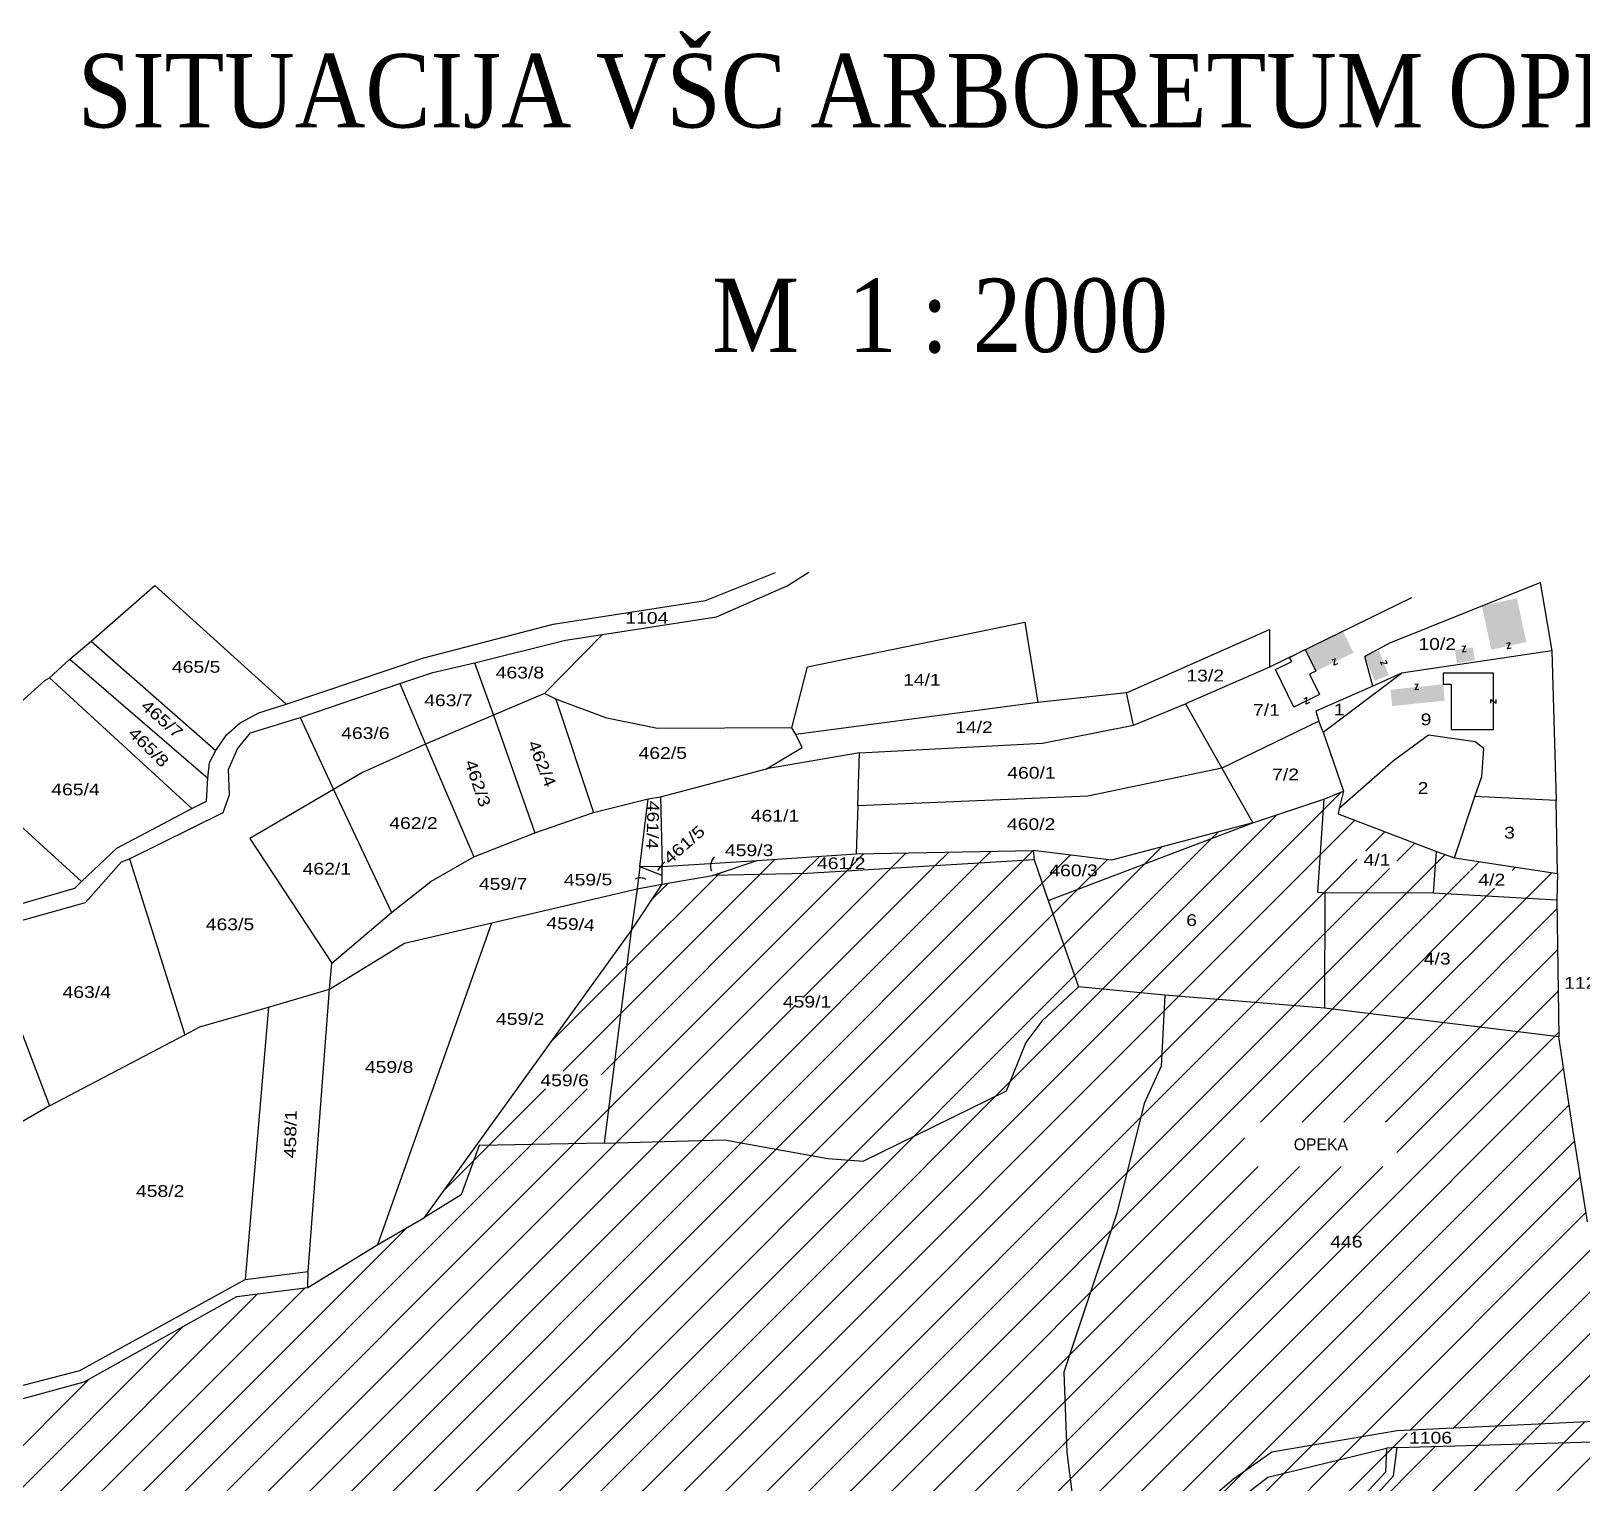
# Model space of a CAD drawing. Extents: x 5587940 to 5589766, y 5131257 to 5132452.
# Drawn here: x 5588555.4 to 5588977.4, y 5132057.5 to 5132452.4 of the extents above; entities that cross this region are included whole.
import ezdxf
from ezdxf.enums import TextEntityAlignment as Align

# ---------------------------------------------------------------- set-up
doc = ezdxf.new("R2010")
doc.units = 0
doc.header["$MEASUREMENT"] = 0
for name, color, linetype in [('2', 7, 'CONTINUOUS'), ('3', 7, 'CONTINUOUS'), ('5', 7, 'CONTINUOUS'), ('6', 7, 'CONTINUOUS'), ('8', 7, 'CONTINUOUS'), ('9', 7, 'CONTINUOUS'), ('LEGENDA', 7, 'CONTINUOUS'), ('SRAFURA', 4, 'CONTINUOUS')]:
    doc.layers.add(name, color=color, linetype=linetype)
doc.styles.get("Standard").update_dxf_attribs({"font": 'GARA.TTF', "height": 32})
doc.styles.add('TXT', font='TXT', dxfattribs={"height": 0.2})

# ---------------------------------------------------------------- blocks, each defined once
blk = doc.blocks.new('Z')
at = {"layer": '8', "color": 113, "linetype": 'CONTINUOUS'}
blk.add_lwpolyline([(-0.5, 0.75), (0.5, 0.749), (-0.5, -0.749), (0.5, -0.75)], dxfattribs=at)

msp = doc.modelspace()

# ---------------------------------------------------------------- hatches: boundary and pattern name
at = {"layer": 'SRAFURA', "linetype": 'CONTINUOUS'}
h = msp.add_hatch(dxfattribs=at)
h.set_pattern_fill('ANSI31', color=256, scale=64, style=0)
h.paths.add_polyline_path([(5588887.89, 5132237.02), (5588849.47, 5132226.85), (5588828.15, 5132229.53), (5588828.35, 5132226.93), (5588832.19, 5132215.88)])
h.paths.add_polyline_path([(5588829.44, 5132221.75), (5588848.76, 5132221.75), (5588848.76, 5132226.55), (5588829.44, 5132226.55)], flags=25)
h = msp.add_hatch(dxfattribs=at)
h.set_pattern_fill('ANSI31', color=256, scale=64, style=0)
h.paths.add_polyline_path([(5588779.92, 5132228.64), (5588753.02, 5132226.78), (5588740.83, 5132222.71), (5588766.67, 5132223.25), (5588828.35, 5132226.93), (5588828.15, 5132229.53)])
h.paths.add_polyline_path([(5588766.55, 5132223.7), (5588785.22, 5132223.7), (5588785.22, 5132228.5), (5588766.55, 5132228.5)], flags=24)

# ---------------------------------------------------------------- linework, layer by layer
at = {"layer": '2', "color": 7, "linetype": 'CONTINUOUS'}
for p, q in [((5588571.78, 5132286.46), (5588589.11, 5132301.63)), ((5588624.84, 5132269.28), (5588589.11, 5132301.63)), ((5588738.94, 5132297.51), (5588757.96, 5132305.14)), ((5588741.91, 5132293.06), (5588761.19, 5132301.47)), ((5588761.19, 5132301.47), (5588767.05, 5132305.2)), ((5588925.46, 5132286.09), (5588966.03, 5132302.46)), ((5588966.03, 5132302.46), (5588969.21, 5132283.83)), ((5588697.51, 5132291.12), (5588738.94, 5132297.51)), ((5588931.07, 5132298.24), (5588892.43, 5132279.41)), ((5588710.96, 5132288.29), (5588741.91, 5132293.06)), ((5588662.34, 5132281.92), (5588697.51, 5132291.12)), ((5588766.68, 5132279.47), (5588825.85, 5132291.67)), ((5588825.85, 5132291.67), (5588829.38, 5132269.74)), ((5588853.48, 5132272.44), (5588892.46, 5132289.64)), ((5588892.46, 5132289.64), (5588892.43, 5132279.41)), ((5588566, 5132281.56), (5588571.78, 5132286.46)), ((5588571.78, 5132286.46), (5588605.75, 5132256.74)), ((5588676.11, 5132280.58), (5588700.82, 5132286.77)), ((5588710.96, 5132288.29), (5588695.16, 5132272.26)), ((5588700.82, 5132286.77), (5588710.96, 5132288.29)), ((5588925.46, 5132286.09), (5588918.37, 5132282.32)), ((5588560.49, 5132276.52), (5588566, 5132281.56)), ((5588566, 5132281.56), (5588603.54, 5132249.15)), ((5588624.84, 5132269.28), (5588662.34, 5132281.92)), ((5588664.8, 5132277.89), (5588676.11, 5132280.58)), ((5588676.11, 5132280.58), (5588681.25, 5132266.37)), ((5588920.52, 5132274.24), (5588918.37, 5132282.32)), ((5588969.21, 5132283.83), (5588928.35, 5132277.79)), ((5588969.21, 5132283.83), (5588970.39, 5132243.11)), ((5588559.17, 5132275.76), (5588560.49, 5132276.52)), ((5588560.49, 5132276.52), (5588599.22, 5132240.91)), ((5588655.77, 5132274.93), (5588664.8, 5132277.89)), ((5588762.46, 5132262.84), (5588766.68, 5132279.47)), ((5588892.43, 5132279.41), (5588869.56, 5132269.39)), ((5588907.05, 5132261.71), (5588928.35, 5132277.79)), ((5588928.35, 5132277.79), (5588920.52, 5132274.24)), ((5588533.96, 5132253.15), (5588559.17, 5132275.76)), ((5588628.67, 5132265.69), (5588655.77, 5132274.93)), ((5588655.77, 5132274.93), (5588662.78, 5132258.41)), ((5588695.16, 5132272.26), (5588681.25, 5132266.37)), ((5588698.24, 5132270.71), (5588695.16, 5132272.26)), ((5588853.48, 5132272.44), (5588829.38, 5132269.74)), ((5588855.41, 5132263.58), (5588853.48, 5132272.44)), ((5588920.52, 5132274.24), (5588905.07, 5132267.42)), ((5588617.38, 5132266.96), (5588624.84, 5132269.28)), ((5588712.12, 5132265.54), (5588698.24, 5132270.71)), ((5588698.24, 5132270.71), (5588708.49, 5132239.89)), ((5588829.38, 5132269.74), (5588763.5, 5132261.04)), ((5588855.41, 5132263.58), (5588869.56, 5132269.39)), ((5588869.56, 5132269.39), (5588879.47, 5132251.94)), ((5588608.62, 5132260.96), (5588612.34, 5132264.2)), ((5588612.34, 5132264.2), (5588617.38, 5132266.96)), ((5588615.12, 5132261.49), (5588628.67, 5132265.69)), ((5588628.67, 5132265.69), (5588637.69, 5132246.07)), ((5588681.25, 5132266.37), (5588662.78, 5132258.41)), ((5588681.25, 5132266.37), (5588692.55, 5132234.33)), ((5588725.92, 5132262.73), (5588712.12, 5132265.54)), ((5588830.68, 5132258.75), (5588855.41, 5132263.58)), ((5588905.86, 5132264.7), (5588879.47, 5132251.94)), ((5588905.07, 5132267.42), (5588905.86, 5132264.7)), ((5588907.05, 5132261.71), (5588905.86, 5132264.7)), ((5588605.75, 5132256.74), (5588608.62, 5132260.96)), ((5588611.6, 5132257.2), (5588615.12, 5132261.49)), ((5588762.46, 5132262.84), (5588725.92, 5132262.73)), ((5588763.5, 5132261.04), (5588762.46, 5132262.84)), ((5588765.29, 5132257.53), (5588763.5, 5132261.04)), ((5588907.05, 5132261.71), (5588912.53, 5132245.62)), ((5588935.7, 5132260.88), (5588926.15, 5132253.87)), ((5588948.42, 5132259.04), (5588935.7, 5132260.88)), ((5588604.03, 5132253.49), (5588605.75, 5132256.74)), ((5588609.12, 5132251.55), (5588611.6, 5132257.2)), ((5588662.78, 5132258.41), (5588645.62, 5132250.76)), ((5588662.78, 5132258.41), (5588675.96, 5132227.8)), ((5588755.6, 5132251.69), (5588765.29, 5132257.53)), ((5588780.86, 5132256.07), (5588755.6, 5132251.69)), ((5588780.37, 5132241.7), (5588780.86, 5132256.07)), ((5588780.86, 5132256.07), (5588830.68, 5132258.75)), ((5588950.7, 5132257.29), (5588948.42, 5132259.04)), ((5588950.17, 5132249.65), (5588950.7, 5132257.29)), ((5588533.96, 5132253.15), (5588569.19, 5132221.09)), ((5588603.54, 5132249.15), (5588604.03, 5132253.49)), ((5588609.45, 5132244.68), (5588609.12, 5132251.55)), ((5588645.62, 5132250.76), (5588637.69, 5132246.07)), ((5588726.75, 5132244.14), (5588755.6, 5132251.69)), ((5588879.47, 5132251.94), (5588842.98, 5132244.3)), ((5588879.47, 5132251.94), (5588887.89, 5132237.02)), ((5588926.15, 5132253.87), (5588911.39, 5132240.97)), ((5588603.22, 5132242.91), (5588603.54, 5132249.15)), ((5588948.33, 5132244.21), (5588950.17, 5132249.65)), ((5588599.22, 5132240.91), (5588603.22, 5132242.91)), ((5588607.73, 5132239.86), (5588609.45, 5132244.68)), ((5588637.69, 5132246.07), (5588614.94, 5132232.77)), ((5588637.69, 5132246.07), (5588653.5, 5132212.66)), ((5588708.49, 5132239.89), (5588723.37, 5132243.59)), ((5588721.06, 5132225.08), (5588723.37, 5132243.59)), ((5588723.37, 5132243.59), (5588726.75, 5132244.14)), ((5588726.75, 5132244.14), (5588727.2, 5132225.15)), ((5588842.98, 5132244.3), (5588780.37, 5132241.7)), ((5588887.89, 5132237.02), (5588907.19, 5132243.51)), ((5588907.19, 5132243.51), (5588905.52, 5132218.17)), ((5588907.19, 5132243.51), (5588912.53, 5132245.62)), ((5588912.53, 5132245.62), (5588911.39, 5132240.97)), ((5588942.79, 5132227.55), (5588948.33, 5132244.21)), ((5588970.39, 5132243.11), (5588948.33, 5132244.21)), ((5588970.83, 5132223.23), (5588970.39, 5132243.11)), ((5588578.8, 5132230.15), (5588599.22, 5132240.91)), ((5588582.25, 5132227.22), (5588607.73, 5132239.86)), ((5588692.55, 5132234.33), (5588708.49, 5132239.89)), ((5588780.37, 5132241.7), (5588779.92, 5132228.64)), ((5588911.39, 5132240.97), (5588911.13, 5132239.48)), ((5588911.13, 5132239.48), (5588937.89, 5132229.22)), ((5588675.96, 5132227.8), (5588692.55, 5132234.33)), ((5588832.19, 5132215.88), (5588887.89, 5132237.02)), ((5588887.89, 5132237.02), (5588849.47, 5132226.85)), ((5588569.19, 5132221.09), (5588578.8, 5132230.15)), ((5588614.94, 5132232.77), (5588637.25, 5132198.84)), ((5588570.23, 5132215.37), (5588580.04, 5132226.39)), ((5588580.04, 5132226.39), (5588582.25, 5132227.22)), ((5588582.25, 5132227.22), (5588597.31, 5132179.37)), ((5588664.23, 5132221.12), (5588675.96, 5132227.8)), ((5588727.2, 5132225.15), (5588753.02, 5132226.78)), ((5588740.83, 5132222.71), (5588753.02, 5132226.78)), ((5588753.02, 5132226.78), (5588779.92, 5132228.64)), ((5588828.35, 5132226.93), (5588766.67, 5132223.25)), ((5588779.92, 5132228.64), (5588828.15, 5132229.53)), ((5588828.15, 5132229.53), (5588828.35, 5132226.93)), ((5588849.47, 5132226.85), (5588828.15, 5132229.53)), ((5588828.35, 5132226.93), (5588832.19, 5132215.88)), ((5588937.09, 5132217.9), (5588937.89, 5132229.22)), ((5588937.89, 5132229.22), (5588942.79, 5132227.55)), ((5588942.79, 5132227.55), (5588970.83, 5132223.23)), ((5588721.06, 5132225.08), (5588720.37, 5132219.08)), ((5588727.2, 5132225.15), (5588721.06, 5132225.08)), ((5588727.2, 5132222.67), (5588721.06, 5132225.08)), ((5588727.2, 5132222.67), (5588727.2, 5132225.15)), ((5588727.2, 5132220.39), (5588740.83, 5132222.71)), ((5588727.2, 5132220.39), (5588727.2, 5132222.67)), ((5588766.67, 5132223.25), (5588740.83, 5132222.71)), ((5588970.83, 5132223.23), (5588970.62, 5132216.03)), ((5588530.52, 5132208.65), (5588567.39, 5132219.29)), ((5588567.39, 5132219.29), (5588569.19, 5132221.09)), ((5588653.5, 5132212.66), (5588664.23, 5132221.12)), ((5588680.82, 5132209.85), (5588720.37, 5132219.08)), ((5588718.69, 5132207.66), (5588727.2, 5132220.39)), ((5588720.37, 5132219.08), (5588718.69, 5132207.66)), ((5588720.37, 5132219.08), (5588727.2, 5132220.39)), ((5588905.52, 5132218.17), (5588907.45, 5132217.99)), ((5588907.45, 5132217.99), (5588907.36, 5132186.59)), ((5588937.09, 5132217.9), (5588907.45, 5132217.99)), ((5588970.62, 5132216.03), (5588937.09, 5132217.9)), ((5588542.36, 5132207.56), (5588570.23, 5132215.37)), ((5588832.19, 5132215.88), (5588840.44, 5132192.46)), ((5588970.62, 5132216.03), (5588971.13, 5132178.82)), ((5588637.25, 5132198.84), (5588653.5, 5132212.66)), ((5588649.84, 5132122.32), (5588680.82, 5132209.85)), ((5588657.01, 5132204.28), (5588680.82, 5132209.85)), ((5588542.36, 5132207.56), (5588560.46, 5132160.08)), ((5588636.68, 5132191.76), (5588657.01, 5132204.28)), ((5588662.54, 5132129.69), (5588718.69, 5132207.66)), ((5588718.69, 5132207.66), (5588711.39, 5132149.89)), ((5588636.68, 5132191.76), (5588637.25, 5132198.84)), ((5588620.05, 5132186.93), (5588636.68, 5132191.76)), ((5588630.84, 5132114.95), (5588636.68, 5132191.76)), ((5588840.44, 5132192.46), (5588830.44, 5132183.08)), ((5588863.94, 5132190.18), (5588840.44, 5132192.46)), ((5588863.94, 5132190.18), (5588862.98, 5132170.84)), ((5588907.36, 5132186.59), (5588863.94, 5132190.18)), ((5588601.39, 5132181.52), (5588620.05, 5132186.93)), ((5588620.05, 5132186.93), (5588613.68, 5132112.8)), ((5588971.13, 5132178.82), (5588907.36, 5132186.59)), ((5588560.46, 5132160.08), (5588597.31, 5132179.37)), ((5588597.31, 5132179.37), (5588601.39, 5132181.52)), ((5588830.44, 5132183.08), (5588826.14, 5132177.29)), ((5588826.14, 5132177.29), (5588820.79, 5132164.04)), ((5588975.26, 5132151.89), (5588971.13, 5132178.82)), ((5588862.98, 5132170.84), (5588858.33, 5132160.67)), ((5588820.79, 5132164.04), (5588781.92, 5132144.99)), ((5588560.46, 5132160.08), (5588552.22, 5132155.28)), ((5588858.33, 5132160.67), (5588850.88, 5132130.84)), ((5588711.39, 5132149.89), (5588677.41, 5132149.31)), ((5588711.39, 5132149.89), (5588744.13, 5132150.83)), ((5588744.13, 5132150.83), (5588772.2, 5132145.7)), ((5588978.94, 5132128.47), (5588975.26, 5132151.89)), ((5588677.41, 5132149.31), (5588672.47, 5132135.87)), ((5588772.2, 5132145.7), (5588781.92, 5132144.99)), ((5588672.47, 5132135.87), (5588662.54, 5132129.69)), ((5588649.84, 5132122.32), (5588662.54, 5132129.69)), ((5588850.88, 5132130.84), (5588836.49, 5132087.6)), ((5588630.73, 5132110.66), (5588649.84, 5132122.32)), ((5588568.74, 5132088.04), (5588613.68, 5132112.8)), ((5588613.68, 5132112.8), (5588630.84, 5132114.95)), ((5588630.73, 5132110.66), (5588630.84, 5132114.95)), ((5588569.86, 5132085.01), (5588611.45, 5132108.22)), ((5588611.45, 5132108.22), (5588630.73, 5132110.66)), ((5588546.11, 5132082.26), (5588568.74, 5132088.04)), ((5588836.49, 5132087.6), (5588837.28, 5132065.76)), ((5588500.91, 5132066.11), (5588569.86, 5132085.01)), ((5588927.19, 5132071.72), (5588988.5, 5132074.61)), ((5588893.07, 5132065.93), (5588927.19, 5132071.72)), ((5588837.28, 5132065.76), (5588839.47, 5132048.65)), ((5588882.64, 5132058.57), (5588893.07, 5132065.93)), ((5588891.93, 5132059), (5588924.29, 5132066.89)), ((5588924.29, 5132066.89), (5588924.03, 5132060.41)), ((5588927.19, 5132067.15), (5588924.29, 5132066.89)), ((5588926.14, 5132059.44), (5588927.19, 5132067.15)), ((5588927.19, 5132067.15), (5588991.13, 5132069)), ((5588857.55, 5132037.34), (5588882.64, 5132058.57)), ((5588870.96, 5132042.86), (5588891.93, 5132059)), ((5588924.03, 5132060.41), (5588908.86, 5132044.09)), ((5588911.22, 5132042.86), (5588926.14, 5132059.44))]:
    msp.add_line(p, q, dxfattribs=at)
at = {"layer": '3', "color": 7}
for centre, radius, start, end in [((5588737.8, 5132216.28), 14.2, 134.1948, 146.731), ((5588743.95, 5132225.26), 3.6, 134.3117, 201.3663), ((5588721.28, 5132219.09), 2.97, 58.5688, 119.1407)]:
    msp.add_arc(centre, radius, start, end, dxfattribs=at)
at = {"layer": '5', "color": 52, "linetype": 'CONTINUOUS'}
msp.add_lwpolyline([(5588902.17, 5132284.16), (5588905.04, 5132278.28), (5588903.31, 5132277.44), (5588906, 5132271.91), (5588899.01, 5132268.51), (5588894.03, 5132278.74), (5588898.49, 5132280.91), (5588897.83, 5132282.05)], close=True, dxfattribs=at)
msp.add_solid([(5588950.21, 5132296.08), (5588959.76, 5132298.12), (5588952.76, 5132284.15), (5588962.31, 5132286.19)], dxfattribs=at)
at = {"layer": '6', "color": 52, "linetype": 'CONTINUOUS'}
msp.add_lwpolyline([(5588953.37, 5132277.78), (5588939.65, 5132277.78), (5588939.65, 5132274.72), (5588941.83, 5132274.72), (5588941.83, 5132262.41), (5588953.37, 5132262.41)], close=True, dxfattribs=at)
for points in [[(5588902.17, 5132284.16), (5588912.43, 5132289.16), (5588905.04, 5132278.28), (5588915.29, 5132283.28)], [(5588943.38, 5132280.51), (5588948.3, 5132281.23), (5588942.86, 5132284.02), (5588947.79, 5132284.74)], [(5588918.37, 5132282.32), (5588921.06, 5132275.68), (5588922.21, 5132283.88), (5588924.9, 5132277.23)], [(5588939.65, 5132274.72), (5588925.34, 5132273.24), (5588940.11, 5132270.28), (5588925.8, 5132268.8)]]:
    msp.add_solid(points, dxfattribs=at)
at = {"layer": 'SRAFURA', "linetype": 'CONTINUOUS'}
for p, q in [((5588906.99, 5132240.46), (5588911.9, 5132245.37)), ((5588361.36, 5131706.15), (5588894.44, 5132239.23)), ((5588366.96, 5131700.43), (5588906.99, 5132240.46)), ((5588906.19, 5132228.35), (5588915.61, 5132237.77)), ((5588918.6, 5132229.44), (5588923.79, 5132234.63)), ((5588839.38, 5132195.47), (5588876.67, 5132232.76)), ((5588927.06, 5132226.59), (5588931.96, 5132231.49)), ((5588372.88, 5131695.04), (5588906.19, 5132228.35)), ((5588737.99, 5132150.66), (5588813.37, 5132226.04)), ((5588748.65, 5132150.01), (5588825.4, 5132226.76)), ((5588836.43, 5132203.84), (5588858.43, 5132225.84)), ((5588907.17, 5132218.02), (5588916.27, 5132227.12)), ((5588929.71, 5132217.92), (5588937.65, 5132225.87)), ((5588937.65, 5132225.87), (5588940.21, 5132228.43)), ((5588947.14, 5132224.04), (5588949.6, 5132226.5)), ((5588712.56, 5132159.17), (5588777.28, 5132223.88)), ((5588714.2, 5132172.12), (5588765.3, 5132223.22)), ((5588714.69, 5132149.98), (5588789.31, 5132224.6)), ((5588715.83, 5132185.07), (5588753.75, 5132222.98)), ((5588717.47, 5132198.02), (5588742.19, 5132222.74)), ((5588765.43, 5132189.41), (5588801.34, 5132225.32)), ((5588918.43, 5132217.96), (5588925.11, 5132224.64)), ((5588940.79, 5132217.7), (5588946.86, 5132223.76)), ((5588958.45, 5132224.04), (5588959.4, 5132224.99)), ((5588962.22, 5132216.5), (5588969.2, 5132223.48)), ((5588724.52, 5132216.38), (5588728.8, 5132220.66)), ((5588758.22, 5132148.26), (5588830.55, 5132220.59)), ((5588833.49, 5132212.21), (5588840.2, 5132218.92)), ((5588878.16, 5132189), (5588907.17, 5132218.02)), ((5588907.39, 5132195.6), (5588929.71, 5132217.92)), ((5588907.42, 5132206.95), (5588918.43, 5132217.96)), ((5588909.43, 5132186.33), (5588940.79, 5132217.7)), ((5588919.52, 5132185.11), (5588951.51, 5132217.1)), ((5588951.51, 5132217.1), (5588953.65, 5132219.24)), ((5588929.6, 5132183.88), (5588962.22, 5132216.5)), ((5588939.69, 5132182.65), (5588970.65, 5132213.61)), ((5588767.78, 5132146.51), (5588833.49, 5132212.21)), ((5588888.61, 5132188.14), (5588907.42, 5132206.95)), ((5588350.16, 5131717.57), (5588836.43, 5132203.84)), ((5588949.77, 5132181.42), (5588970.8, 5132202.45)), ((5588697, 5132177.55), (5588717.47, 5132198.02)), ((5588355.76, 5131711.86), (5588839.38, 5132195.47)), ((5588899.06, 5132187.27), (5588907.39, 5132195.6)), ((5588379.22, 5131690.06), (5588878.16, 5132189)), ((5588385.56, 5131685.09), (5588888.61, 5132188.14)), ((5588726.34, 5132150.32), (5588763.48, 5132187.46)), ((5588863.73, 5132185.89), (5588867.71, 5132189.87)), ((5588959.86, 5132180.19), (5588970.96, 5132191.29)), ((5588677.74, 5131965.96), (5588899.06, 5132187.27)), ((5588687.92, 5131964.82), (5588909.43, 5132186.33)), ((5588700.23, 5132169.47), (5588715.83, 5132185.07)), ((5588890.01, 5132155.59), (5588919.52, 5132185.11)), ((5588901.32, 5132155.59), (5588929.6, 5132183.88)), ((5588912.63, 5132155.59), (5588939.69, 5132182.65)), ((5588915.06, 5132124.08), (5588969.95, 5132178.96)), ((5588923.95, 5132155.59), (5588949.77, 5132181.42)), ((5588927.06, 5132147.39), (5588959.86, 5132180.19)), ((5588969.95, 5132178.96), (5588971.12, 5132180.14)), ((5588710.61, 5132168.53), (5588714.2, 5132172.12)), ((5588748.89, 5131946.6), (5588972.46, 5132170.17)), ((5588680.12, 5132149.35), (5588695.43, 5132164.67)), ((5588691.63, 5132149.55), (5588706.75, 5132164.67)), ((5588703.14, 5132149.75), (5588712.56, 5132159.17)), ((5588835.36, 5132021.75), (5588973.96, 5132160.35)), ((5588331.86, 5131789.78), (5588691.63, 5132149.55)), ((5588335.96, 5131782.57), (5588703.14, 5132149.75)), ((5588340.06, 5131775.36), (5588714.69, 5132149.98)), ((5588345.25, 5131769.23), (5588726.34, 5132150.32)), ((5588351.42, 5131764.09), (5588737.99, 5132150.66)), ((5588357.6, 5131758.95), (5588748.65, 5132150.01)), ((5588698.09, 5131963.68), (5588885.73, 5132151.31)), ((5588885.53, 5132060.61), (5588975.47, 5132150.55)), ((5588338.95, 5131728.99), (5588758.22, 5132148.26)), ((5588344.55, 5131723.28), (5588767.78, 5132146.51)), ((5588675.86, 5132145.1), (5588680.12, 5132149.35)), ((5588667.89, 5132137.13), (5588675.86, 5132145.1)), ((5588708.26, 5131962.54), (5588889.32, 5132143.59)), ((5588717.14, 5131960.1), (5588900.63, 5132143.59)), ((5588725.72, 5131957.36), (5588911.95, 5132143.59)), ((5588733.74, 5131954.07), (5588923.26, 5132143.59)), ((5588904.02, 5132067.79), (5588977.01, 5132140.77)), ((5588917.65, 5132070.1), (5588978.54, 5132131)), ((5588327.76, 5131797), (5588657.57, 5132126.81)), ((5588741.31, 5131950.33), (5588913.11, 5132122.13)), ((5588930.75, 5132071.89), (5588981.21, 5132122.35)), ((5588942.62, 5132072.45), (5588984.26, 5132114.09)), ((5588318.05, 5131809.91), (5588617.07, 5132108.93)), ((5588323.66, 5131804.21), (5588630.03, 5132110.57)), ((5588954.5, 5132073.01), (5588987.32, 5132105.83)), ((5588311.78, 5131814.96), (5588596.95, 5132100.12)), ((5588966.37, 5132073.57), (5588990.38, 5132097.57)), ((5588461.58, 5131976.07), (5588571.34, 5132085.83)), ((5588960.93, 5132068.13), (5588966.37, 5132073.57)), ((5588972.58, 5132068.46), (5588978.25, 5132074.13)), ((5588911.27, 5132063.72), (5588917.65, 5132070.1)), ((5588924.23, 5132065.37), (5588929.86, 5132071)), ((5588942.37, 5132072.19), (5588942.62, 5132072.45)), ((5588949.28, 5132067.79), (5588954.5, 5132073.01)), ((5588864.2, 5131994.02), (5588937.63, 5132067.45)), ((5588874.76, 5131993.27), (5588949.28, 5132067.79)), ((5588881.13, 5132022.27), (5588924.23, 5132065.37)), ((5588885.32, 5131992.51), (5588960.93, 5132068.13)), ((5588896.02, 5131991.9), (5588972.58, 5132068.46)), ((5588896.3, 5132060.07), (5588904.02, 5132067.79)), ((5588906.78, 5131991.35), (5588984.23, 5132068.8)), ((5588870.58, 5132023.03), (5588911.27, 5132063.72)), ((5588833.12, 5131996.88), (5588896.3, 5132060.07)), ((5588833.12, 5131996.88), (5588896.3, 5132060.07)), ((5588848.7, 5132023.77), (5588885.53, 5132060.61)), ((5588885.53, 5132060.61), (5588885.53, 5132060.61))]:
    msp.add_line(p, q, dxfattribs=at)

# ---------------------------------------------------------------- block references
at = {"layer": '8', "color": 113, "linetype": 'CONTINUOUS'}
for p, xscale, yscale, rotation in [((5588945.33, 5132284.38), 0.9999986160753195, 0.9999986160753195, 5.816732495618672), ((5588957.53, 5132285.17), 1.000001707340872, 1.000001707340872, 190.5429352756492), ((5588910.17, 5132280.78), 1.000000599706605, 1.000000599706605, 205.1943073700626), ((5588923.55, 5132280.55), 0.9999997152983436, 0.9999997152983436, 112.730506912384), ((5588932.49, 5132273.98), 0.9999988722734849, 0.9999988722734849, 185.365014533846), ((5588902.51, 5132270.21), 0.9999997445827518, 0.9999997445827518, 206.5718523445653), ((5588953.37, 5132270.09), 1.000000096028108, 1.000000096028108, 90.9255857343557)]:
    msp.add_blockref('Z', p, dxfattribs=dict(at, xscale=xscale, yscale=yscale, rotation=rotation))

# ---------------------------------------------------------------- texts
at = {"layer": '3', "color": 7, "linetype": 'CONTINUOUS', "style": 'TXT', "width": 1.230769}
for s, p in [('1104', (5588723, 5132292.79)), ('10/2', (5588938.06, 5132285.76)), ('465/5', (5588600.36, 5132279.54)), ('463/8', (5588688.45, 5132277.98)), ('14/1', (5588797.83, 5132276)), ('13/2', (5588874.93, 5132277.16)), ('463/7', (5588669, 5132270.45)), ('7/1', (5588891.58, 5132267.82)), ('1', (5588911.41, 5132267.87)), ('14/2', (5588811.99, 5132263.11)), ('9', (5588935.02, 5132265.17)), ('463/6', (5588646.41, 5132261.51)), ('462/5', (5588727.33, 5132256.1)), ('460/1', (5588827.65, 5132250.72)), ('7/2', (5588896.79, 5132250.26)), ('465/4', (5588567.52, 5132246.18)), ('2', (5588934.2, 5132246.53)), ('462/2', (5588659.5, 5132237.03)), ('461/1', (5588757.86, 5132239.04)), ('460/2', (5588827.57, 5132236.74)), ('3', (5588957.73, 5132234.37)), ('459/3', (5588750.84, 5132229.65)), ('462/1', (5588635.92, 5132224.62)), ('461/2', (5588775.89, 5132226.1)), ('460/3', (5588839.1, 5132224.15)), ('4/1', (5588921.67, 5132227.04)), ('459/7', (5588683.88, 5132220.48)), ('4/2', (5588952.91, 5132221.64)), ('463/5', (5588609.57, 5132209.5)), ('6', (5588871.22, 5132210.57)), ('4/3', (5588938.05, 5132200.15)), ('463/4', (5588570.59, 5132191.07)), ('1124', (5588978.44, 5132193.52)), ('459/1', (5588766.59, 5132188.44)), ('459/2', (5588688.53, 5132183.75)), ('459/8', (5588652.86, 5132170.68)), ('459/6', (5588700.62, 5132167.07)), ('458/2', (5588590.57, 5132136.94)), ('446', (5588913.35, 5132123.1)), ('1106', (5588936.24, 5132069.79))]:
    msp.add_text(s, height=3.2, dxfattribs=at).set_placement(p, align=Align.MIDDLE)
for s, rotation, p in [('465/7', 318.917, (5588591.13, 5132265.34)), ('465/8', 315.5266, (5588587.5, 5132257.69)), ('462/4', 291.932, (5588694.52, 5132253.2)), ('462/3', 288.572, (5588677.06, 5132247.83)), ('458/1', 88.74, (5588625.95, 5132152.38))]:
    msp.add_text(s, height=3.2, rotation=rotation, dxfattribs=at).set_placement(p, align=Align.MIDDLE)
for s, rotation, p in [('461/4', 268.3515, (5588723.22, 5132243.08)), ('461/5', 41.2683, (5588729.21, 5132225.55)), ('459/5', 0.706, (5588700.43, 5132219.9)), ('459/4', 356.9323, (5588695.59, 5132208.29))]:
    msp.add_text(s, height=3.2, rotation=rotation, dxfattribs=at).set_placement(p)
at = {"layer": '9', "color": 1, "linetype": 'CONTINUOUS', "style": 'TXT'}
msp.add_text('OPEKA', height=3.2, dxfattribs=at).set_placement((5588906.39, 5132149.59), align=Align.MIDDLE)
at = {"layer": 'LEGENDA', "linetype": 'CONTINUOUS'}
for s, p in [('SITUACIJA VŠC ARBORETUM OPEKA', (5588568.16, 5132426.2)), ('M  1 : 2000', (5588740.8, 5132365.1))]:
    msp.add_text(s, height=20, dxfattribs=at).set_placement(p)

doc.saveas('drawing.dxf')
